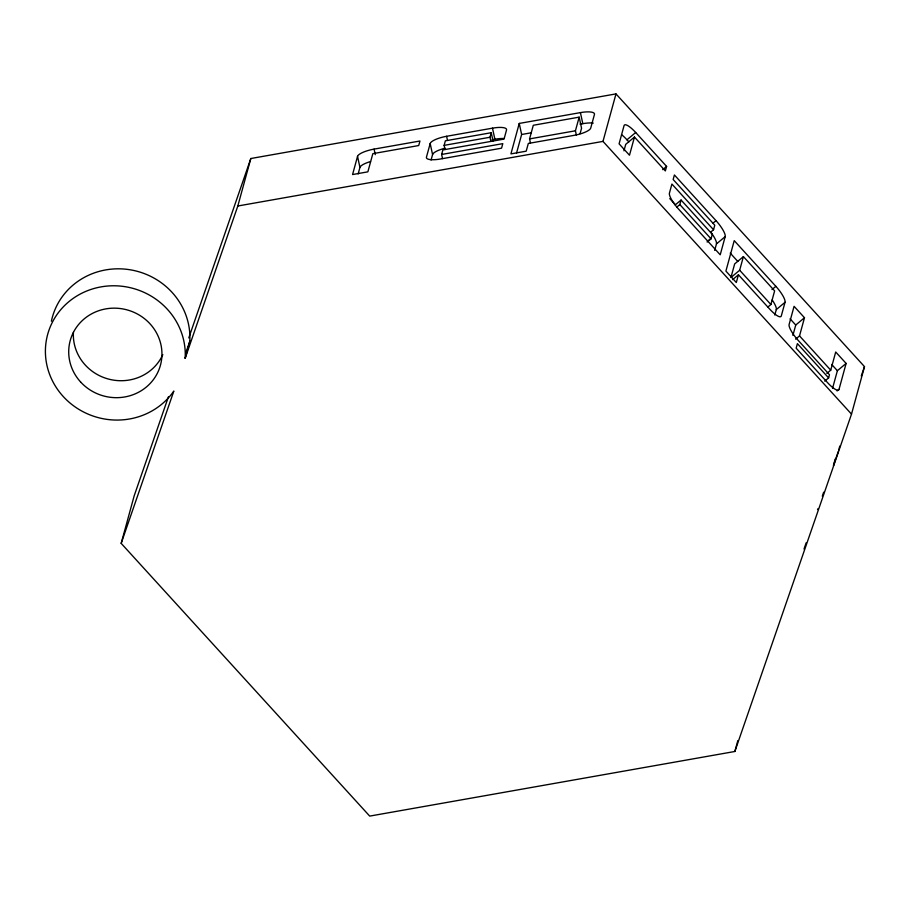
<?xml version="1.0" encoding="UTF-8"?>
<svg xmlns="http://www.w3.org/2000/svg" width="910" height="910" viewBox="0 0 910 910"><rect width="100%" height="100%" fill="white"/><g stroke="black" fill="none" stroke-linecap="round" stroke-linejoin="round"><path stroke-width="1.36" d="M188.791 337.906L250.819 158.522L615.979 93.901L864.5 366.639L851.51 414.13L734.859 751.478L369.699 816.099L121.178 543.361L134.168 495.87L168.418 396.805M121.178 543.361L173.844 391.05A70.161 66.919 15.3 0 1 59.309 391.812A70.161 66.919 15.3 0 1 95.141 288.186A70.161 66.919 15.3 0 1 185.162 358.312L189.803 341.352A70.161 66.919 15.3 0 0 128.81 269.576A70.161 66.919 15.3 0 0 51.381 321.219M185.162 358.312L237.828 206.001L250.819 158.522M357.539 156.372L352.568 174.549L367.867 171.842L372.838 153.665L418.714 145.543L419.954 141.004L374.078 149.115A15.675 4.22 -12.2 0 0 357.539 156.372L359.939 167.429L358.153 173.924M441.634 154.461L442.874 149.923L504.049 139.094L506.529 130.005A15.675 4.22 -12.2 0 0 492.481 128.162L446.605 136.284A15.675 4.22 -12.2 0 0 430.18 143.518L426.449 157.146A15.675 4.22 -12.2 0 0 440.394 159.011L501.558 148.182L502.798 143.643L441.634 154.461L442.533 158.613M431.078 160.035L432.568 154.575L430.18 143.518M445.013 149.524L444.125 145.373L445.365 140.822L491.241 132.712L493.038 141.004M490.899 141.403L490.001 137.251L491.241 132.712M519.246 123.43L510.92 153.881L526.207 151.174L528.323 143.45L574.199 135.328A15.675 4.22 -12.2 0 0 590.726 128.082L594.457 114.444A15.675 4.22 -12.2 0 0 580.409 112.612L519.246 123.43L521.635 134.498L516.562 153.028M530.462 143.052L529.563 138.9L533.294 125.273L579.169 117.151L581.558 128.219L580.068 133.668M576.337 134.942L575.438 130.79L579.169 117.151M851.51 414.13L602.989 141.391L615.979 93.901M623.953 150.832L625.727 144.337L634.463 137.046L665.346 170.944L666.598 166.405L635.703 132.507A15.675 3.924 50.2 0 0 624.055 125.625L619.084 143.814L629.492 155.235L634.463 137.046M676.915 207.002L679.827 204.568L681.078 200.029L712.291 234.291L711.051 238.829L707.172 242.071M713.542 229.741L714.782 225.202L673.15 179.509L674.401 174.97L716.022 220.652A15.675 3.924 50.2 0 1 725.19 236.623L720.219 254.8L678.587 209.118A15.675 3.924 50.2 0 1 669.419 193.148L671.91 184.059L713.542 229.741L710.63 232.175M714.68 250.398L716.454 243.914L725.19 236.623M738.431 274.786L736.315 282.521L725.907 271.089L734.233 240.638L775.866 286.332A15.675 3.924 50.2 0 1 785.034 302.291L781.303 315.929A15.675 3.924 50.2 0 1 769.655 309.047L738.431 274.786L732.607 279.643M743.402 256.609L734.666 263.9L730.935 277.527L739.671 270.247L743.402 256.609L774.626 290.87L770.895 304.509L767.983 306.943M774.797 315.042L776.298 309.582L785.034 302.291M792.906 335.415L795.749 325.029L804.486 317.738L794.077 306.317L789.106 324.495A15.675 3.924 50.2 0 0 798.275 340.465L829.488 374.727L828.623 377.912L824.733 381.142M795.636 339.157L799.515 335.915L804.486 317.738M826.849 373.418L830.739 370.177L835.71 351.999L846.118 363.42L839.031 389.332L837.086 390.947M832.525 388.433L837.382 370.711L846.118 363.42M734.859 751.478L737.828 740.626M835.221 459.049L833.458 465.488L838.349 451.36M838.713 450.04L839.793 446.071M186.175 351.829L189.803 341.352M861.258 376.012L864.5 366.639M804.019 549.037L806.18 542.758M822.299 496.177L823.664 492.196M817.533 509.577L817.828 508.804M621.598 134.691A15.675 3.924 50.2 0 1 626.967 139.799L635.703 132.507M662.707 169.647L666.598 166.405M675.254 204.886L681.078 200.029M713.11 223.087L716.022 220.652M707.354 241.389L711.245 238.158M771.987 289.562L775.866 286.332M444.125 145.373L490.001 137.251M492.094 139.719L494.881 139.23A15.675 4.22 -12.2 0 1 503.924 138.525M521.635 134.498L531.372 132.769M580.023 124.158L582.809 123.669A15.675 4.22 -12.2 0 1 593.252 123.089M529.563 138.9L575.438 130.79M237.828 206.001L602.989 141.391M626.967 139.799L628.844 141.846M730.23 253.117L737.805 261.432M790.073 318.796L795.749 325.029M831.706 364.478L837.382 370.711M679.827 204.568L711.051 238.829M739.671 270.247L770.895 304.509M799.515 335.915L830.739 370.177M669.794 198.619L675.47 204.841M828.623 377.912L797.399 343.639L796.159 348.189L827.372 382.45A15.675 3.924 50.2 0 0 839.031 389.332M580.409 112.612L582.809 123.669M492.481 128.162L494.881 139.23M446.605 136.284L447.504 140.436M374.078 149.115L375.273 154.643M772.169 299.936A15.675 3.924 50.2 0 1 776.298 309.582M711.176 232.664A15.675 3.924 50.2 0 1 716.454 243.914M432.568 154.575A15.675 4.22 -12.2 0 1 445.024 148.205M359.939 167.429A15.675 4.22 -12.2 0 1 370.529 161.559M162.822 354.593A46.774 44.613 15.3 0 1 109.314 379.277A46.774 44.613 15.3 0 1 73.414 332.366M80.558 381.927A46.774 44.613 15.3 0 0 159.614 367.936A46.774 44.613 15.3 0 0 105.81 308.888A46.774 44.613 15.3 0 0 80.558 381.927"/></g></svg>
